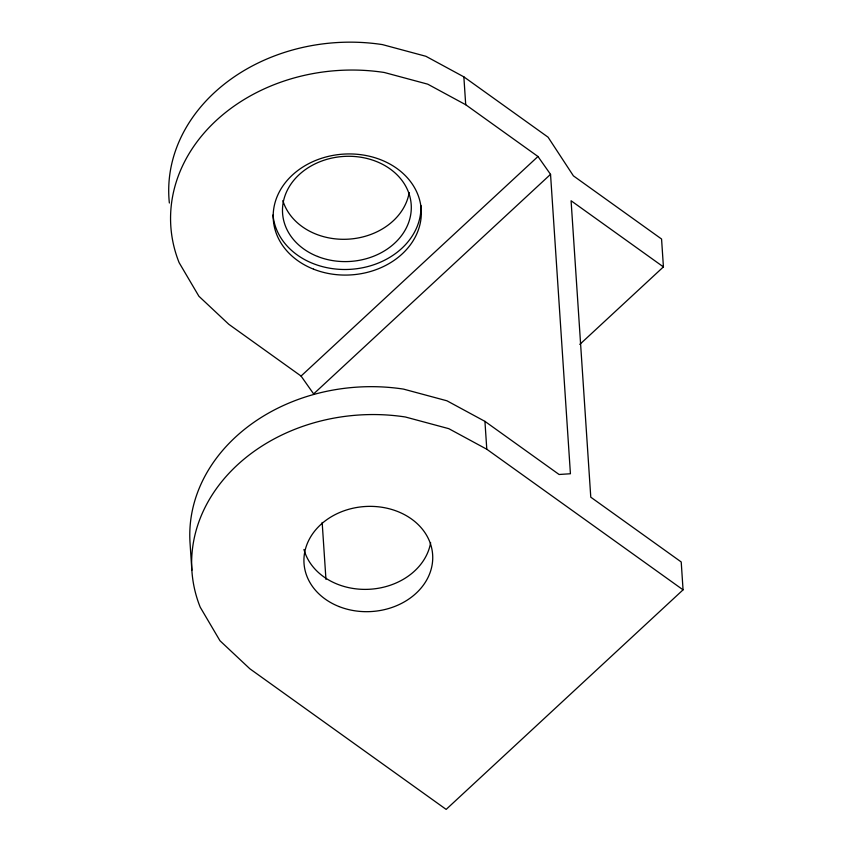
<?xml version="1.0" encoding="UTF-8"?>
<svg xmlns="http://www.w3.org/2000/svg" width="852" height="852" viewBox="0 0 852 852"><rect width="100%" height="100%" fill="white"/><g stroke="black" fill="none" stroke-linecap="round" stroke-linejoin="round"><path stroke-width="1.28" d="M537.974 156.502L465.714 104.732L427.736 84.167L384.284 72.484A176.822 144.318 -3.8 0 0 179.112 262.629L198.899 296.24L228.805 324.292L301.065 376.052L537.974 156.502L550.541 174.351L570.425 473.755L559.093 474.489L484.937 421.367L446.959 400.802L403.507 389.108A176.822 144.318 -3.8 0 0 190.007 542.362L191.86 570.233M550.541 174.351L313.632 393.912L301.065 376.052M579.786 344.41L663.42 266.9L661.567 239.029L573.407 175.863L548.07 137.183L463.861 76.861L425.893 56.285L382.431 44.602A176.822 144.318 -3.8 0 0 169.367 203.01M683.059 589.84L446.16 809.4L249.881 668.799L219.976 640.747L200.188 607.135A176.822 144.318 -3.8 0 1 405.36 416.99L448.812 428.673L486.79 449.238L683.059 589.84L681.217 561.969L590.777 497.185L571.085 200.752L663.42 266.9M463.861 76.861L465.714 104.732M484.937 421.367L486.79 449.238M322.162 522.414L325.954 579.381M409.184 192.573A64.464 52.611 -3.8 0 1 348.67 239.146A64.464 52.611 -3.8 0 1 282.853 200.603M430.633 542.66A64.464 52.611 -3.8 0 1 369.342 589.275A64.464 52.611 -3.8 0 1 303.951 549.465M420.931 205.545A74.124 60.503 -3.8 0 1 350.641 269.317A74.124 60.503 -3.8 0 1 273.002 214.938M317.54 256.452A64.464 52.611 -3.8 0 0 411.218 204.842A64.464 52.611 -3.8 0 0 311.896 165.512A64.464 52.611 -3.8 0 0 317.54 256.452M338.99 606.539A64.464 52.611 -3.8 0 0 432.656 554.929A64.464 52.611 -3.8 0 0 333.345 515.588A64.464 52.611 -3.8 0 0 338.99 606.539M313.515 269.157A74.124 60.503 -3.8 0 0 421.239 209.805A74.124 60.503 -3.8 0 0 307.018 164.564A74.124 60.503 -3.8 0 0 313.515 269.157"/></g></svg>
